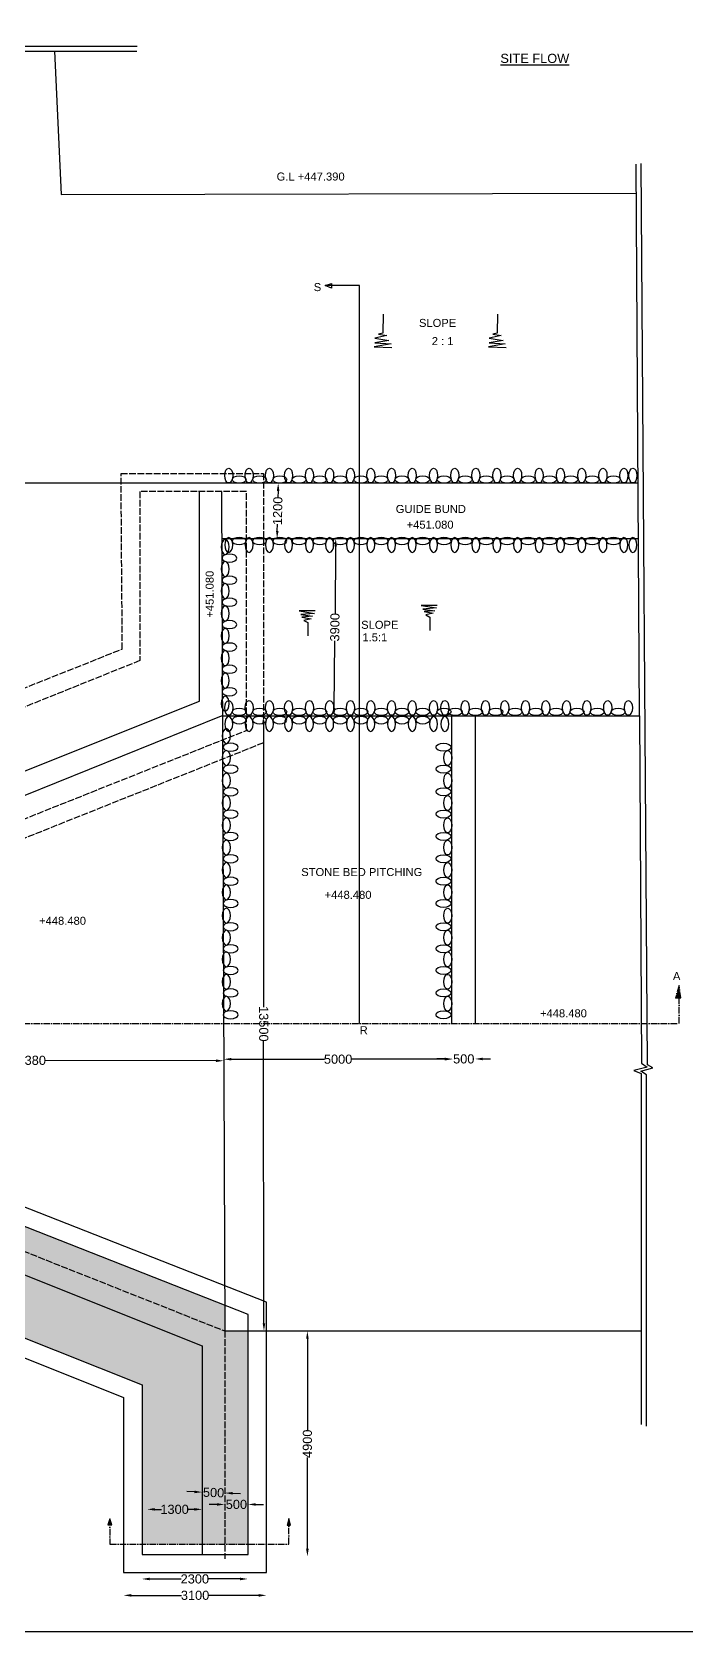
# Model space of a CAD drawing. Header units: millimetres. Extents: x 3753 to 102774, y 3437 to 71233.
# Drawn here: x 66559 to 80861, y 3437 to 38419 of the extents above; entities that cross this region are included whole.
import ezdxf

# ---------------------------------------------------------------- set-up
doc = ezdxf.new("R2010")
doc.units = ezdxf.units.MM
doc.header["$MEASUREMENT"] = 0
doc.linetypes.add('ACAD_ISO02W100', pattern=[15, 12, -3])
doc.linetypes.add('ACAD_ISO10W100', pattern=[18, 12, -3, 0, -3])
for name, color, linetype in [('DIM', 7, 'Continuous'), ('DWG', 7, 'Continuous'), ('TEXT', 7, 'Continuous')]:
    doc.layers.add(name, color=color, linetype=linetype)
doc.styles.get("Standard").update_dxf_attribs({"font": 'arial.ttf'})
doc.dimstyles.get("Standard").update_dxf_attribs({"dimtxt": 200, "dimasz": 170, "dimexe": 0.18, "dimexo": 0.0625, "dimgap": 0.09, "dimtad": 0, "dimdec": 0, "dimzin": 0, "dimdsep": 46, "dimtxsty": 'Standard', "dimcen": 0.09, "dimse1": 1, "dimse2": 1, "dimadec": 0, "dimazin": 0, "dimtfac": 1, "dimtdec": 0, "dimtofl": 0, "dimtmove": 0, "dimatfit": 3, "dimfxl": 1, "dimtolj": 1, "dimtzin": 0, "dimarcsym": 0})

# ---------------------------------------------------------------- blocks, each defined once
blk = doc.blocks.new('*D51')
at = {"layer": 'Defpoints', "color": 0, "transparency": 16777216}
for p in [(68562, 4741), (71688, 4741), (71688, 4238)]:
    blk.add_point(p, dxfattribs=at)
at = {"layer": 'DIM', "color": 0, "lineweight": -2, "transparency": 16777216}
for p, q in [((68732, 4238), (69827, 4238)), ((71518, 4238), (70423, 4238))]:
    blk.add_line(p, q, dxfattribs=at)
at = {"layer": 'DIM', "color": 0, "transparency": 16777216}
for points in [[(68732, 4266), (68732, 4209), (68562, 4238)], [(71518, 4266), (71518, 4209), (71688, 4238)]]:
    blk.add_solid(points, dxfattribs=at)
at = {"layer": 'DIM', "color": 0, "transparency": 16777216, "insert": (70125, 4238), "char_height": 200, "attachment_point": 5}
blk.add_mtext('\\A1;3100', dxfattribs=at)
blk = doc.blocks.new('*D52')
at = {"layer": 'Defpoints', "color": 0, "transparency": 16777216}
for p in [(68959, 4741), (71281, 4741), (71281, 4596)]:
    blk.add_point(p, dxfattribs=at)
at = {"layer": 'DIM', "color": 0, "lineweight": -2, "transparency": 16777216}
for p, q in [((69129, 4596), (69820, 4596)), ((71111, 4596), (70420, 4596))]:
    blk.add_line(p, q, dxfattribs=at)
at = {"layer": 'DIM', "color": 0, "transparency": 16777216}
for points in [[(69129, 4624), (69129, 4568), (68959, 4596)], [(71111, 4624), (71111, 4568), (71281, 4596)]]:
    blk.add_solid(points, dxfattribs=at)
at = {"layer": 'DIM', "color": 0, "transparency": 16777216, "insert": (70120, 4596), "char_height": 200, "attachment_point": 5}
blk.add_mtext('\\A1;2300', dxfattribs=at)
blk = doc.blocks.new('*D53')
at = {"layer": 'Defpoints', "color": 0, "transparency": 16777216}
for p in [(70280, 6118), (69075, 5134), (70280, 5134)]:
    blk.add_point(p, dxfattribs=at)
at = {"layer": 'DIM', "color": 0, "lineweight": -2, "transparency": 16777216}
for p, q in [((69245, 6118), (69388, 6118)), ((70110, 6118), (69966, 6118))]:
    blk.add_line(p, q, dxfattribs=at)
at = {"layer": 'DIM', "color": 0, "transparency": 16777216}
for points in [[(69245, 6147), (69245, 6090), (69075, 6118)], [(70110, 6147), (70110, 6090), (70280, 6118)]]:
    blk.add_solid(points, dxfattribs=at)
at = {"layer": 'DIM', "color": 0, "transparency": 16777216, "insert": (69677, 6118), "char_height": 200, "attachment_point": 5}
blk.add_mtext('\\A1;1300', dxfattribs=at)
blk = doc.blocks.new('*D54')
at = {"layer": 'Defpoints', "color": 0, "transparency": 16777216}
for p in [(70280, 6414), (70774, 6396), (70777, 6476)]:
    blk.add_point(p, dxfattribs=at)
at = {"layer": 'DIM', "color": 0, "lineweight": -2, "transparency": 16777216}
for p, q in [((70113, 6500), (69943, 6507)), ((70947, 6470), (71117, 6464))]:
    blk.add_line(p, q, dxfattribs=at)
at = {"layer": 'DIM', "color": 0, "transparency": 16777216}
for points in [[(70114, 6529), (70112, 6472), (70282, 6494)], [(70948, 6498), (70946, 6442), (70777, 6476)]]:
    blk.add_solid(points, dxfattribs=at)
at = {"layer": 'DIM', "color": 0, "transparency": 16777216, "insert": (70530, 6485), "char_height": 200, "attachment_point": 5, "rotation": 357.9271}
blk.add_mtext('\\A1;500', dxfattribs=at)
blk = doc.blocks.new('*D55')
at = {"layer": 'Defpoints', "color": 0, "transparency": 16777216}
for p in [(70774, 6190), (71283, 6226), (71283, 6190)]:
    blk.add_point(p, dxfattribs=at)
at = {"layer": 'DIM', "color": 0, "lineweight": -2, "transparency": 16777216}
for p, q in [((70604, 6226), (70434, 6226)), ((71453, 6226), (71623, 6226))]:
    blk.add_line(p, q, dxfattribs=at)
at = {"layer": 'DIM', "color": 0, "transparency": 16777216}
for points in [[(70604, 6254), (70604, 6197), (70774, 6226)], [(71453, 6254), (71453, 6197), (71283, 6226)]]:
    blk.add_solid(points, dxfattribs=at)
at = {"layer": 'DIM', "color": 0, "transparency": 16777216, "insert": (71029, 6226), "char_height": 200, "attachment_point": 5}
blk.add_mtext('\\A1;500', dxfattribs=at)
blk = doc.blocks.new('*D56')
at = {"layer": 'Defpoints', "color": 0, "transparency": 16777216}
for p in [(72296, 10018), (72296, 5086), (72582, 5086)]:
    blk.add_point(p, dxfattribs=at)
at = {"layer": 'DIM', "color": 0, "lineweight": -2, "transparency": 16777216}
for p, q in [((72582, 9848), (72582, 7855)), ((72582, 5256), (72582, 7250))]:
    blk.add_line(p, q, dxfattribs=at)
at = {"layer": 'DIM', "color": 0, "transparency": 16777216}
for points in [[(72553, 9848), (72610, 9848), (72582, 10018)], [(72553, 5256), (72610, 5256), (72582, 5086)]]:
    blk.add_solid(points, dxfattribs=at)
at = {"layer": 'DIM', "color": 0, "transparency": 16777216, "insert": (72582, 7552), "char_height": 200, "attachment_point": 5, "rotation": 90}
blk.add_mtext('\\A1;4900', dxfattribs=at)
blk = doc.blocks.new('*D66')
at = {"layer": 'Defpoints', "color": 0, "transparency": 16777216}
for p in [(62355, 15954), (70751, 15936), (70751, 15926)]:
    blk.add_point(p, dxfattribs=at)
at = {"layer": 'DIM', "color": 0, "lineweight": -2, "transparency": 16777216}
for p, q in [((62525, 15944), (66255, 15936)), ((70581, 15927), (66852, 15935))]:
    blk.add_line(p, q, dxfattribs=at)
at = {"layer": 'DIM', "color": 0, "transparency": 16777216}
for points in [[(62525, 15972), (62525, 15916), (62355, 15944)], [(70581, 15955), (70581, 15898), (70751, 15926)]]:
    blk.add_solid(points, dxfattribs=at)
at = {"layer": 'DIM', "color": 0, "transparency": 16777216, "insert": (66553, 15935), "char_height": 200, "attachment_point": 5, "rotation": 359.8774}
blk.add_mtext('\\A1;8380', dxfattribs=at)
blk = doc.blocks.new('*D67')
at = {"layer": 'Defpoints', "color": 0, "transparency": 16777216}
for p in [(70751, 15926), (75755, 15960), (75755, 15926)]:
    blk.add_point(p, dxfattribs=at)
at = {"layer": 'DIM', "color": 0, "lineweight": -2, "transparency": 16777216}
for p, q in [((70921, 15960), (72955, 15960)), ((75585, 15960), (73551, 15960))]:
    blk.add_line(p, q, dxfattribs=at)
at = {"layer": 'DIM', "color": 0, "transparency": 16777216}
for points in [[(70921, 15989), (70921, 15932), (70751, 15960)], [(75585, 15989), (75585, 15932), (75755, 15960)]]:
    blk.add_solid(points, dxfattribs=at)
at = {"layer": 'DIM', "color": 0, "transparency": 16777216, "insert": (73253, 15960), "char_height": 200, "attachment_point": 5}
blk.add_mtext('\\A1;5000', dxfattribs=at)
blk = doc.blocks.new('*D68')
at = {"layer": 'Defpoints', "color": 0, "transparency": 16777216}
for p in [(75755, 15960), (76246, 15966), (76246, 15960)]:
    blk.add_point(p, dxfattribs=at)
at = {"layer": 'DIM', "color": 0, "lineweight": -2, "transparency": 16777216}
for p, q in [((75585, 15966), (75415, 15966)), ((76416, 15966), (76586, 15966))]:
    blk.add_line(p, q, dxfattribs=at)
at = {"layer": 'DIM', "color": 0, "transparency": 16777216}
for points in [[(75585, 15994), (75585, 15937), (75755, 15966)], [(76416, 15994), (76416, 15937), (76246, 15966)]]:
    blk.add_solid(points, dxfattribs=at)
at = {"layer": 'DIM', "color": 0, "transparency": 16777216, "insert": (76001, 15966), "char_height": 200, "attachment_point": 5}
blk.add_mtext('\\A1;500', dxfattribs=at)
blk = doc.blocks.new('*D69')
at = {"layer": 'Defpoints', "color": 0, "transparency": 16777216}
for p in [(71845, 28559), (71944, 28556), (71820, 27343)]:
    blk.add_point(p, dxfattribs=at)
at = {"layer": 'DIM', "color": 0, "lineweight": -2, "transparency": 16777216}
for p, q in [((71941, 28387), (71938, 28238)), ((71923, 27511), (71926, 27660))]:
    blk.add_line(p, q, dxfattribs=at)
at = {"layer": 'DIM', "color": 0, "transparency": 16777216}
for points in [[(71912, 28387), (71969, 28386), (71944, 28556)], [(71895, 27512), (71951, 27511), (71919, 27341)]]:
    blk.add_solid(points, dxfattribs=at)
at = {"layer": 'DIM', "color": 0, "transparency": 16777216, "insert": (71932, 27949), "char_height": 200, "attachment_point": 5, "rotation": 88.832}
blk.add_mtext('\\A1;1200', dxfattribs=at)
blk = doc.blocks.new('*D114')
at = {"layer": 'Defpoints', "color": 0, "transparency": 16777216}
for p in [(73074, 27343), (73201, 27342), (73039, 23468)]:
    blk.add_point(p, dxfattribs=at)
at = {"layer": 'DIM', "color": 0, "lineweight": -2, "transparency": 16777216}
for p, q in [((73199, 27172), (73186, 25703)), ((73168, 23637), (73181, 25106))]:
    blk.add_line(p, q, dxfattribs=at)
at = {"layer": 'DIM', "color": 0, "transparency": 16777216}
for points in [[(73171, 27172), (73228, 27172), (73201, 27342)], [(73139, 23637), (73196, 23637), (73166, 23467)]]:
    blk.add_solid(points, dxfattribs=at)
at = {"layer": 'DIM', "color": 0, "transparency": 16777216, "insert": (73183, 25404), "char_height": 200, "attachment_point": 5, "rotation": 89.4836}
blk.add_mtext('\\A1;3900', dxfattribs=at)
blk = doc.blocks.new('*D116')
at = {"layer": 'Defpoints', "color": 0, "transparency": 16777216}
for p in [(71576, 23449), (71618, 23449), (71590, 10018)]:
    blk.add_point(p, dxfattribs=at)
at = {"layer": 'TEXT', "color": 0, "lineweight": -2, "transparency": 16777216}
for p, q in [((71618, 23279), (71624, 17100)), ((71631, 10188), (71625, 16367))]:
    blk.add_line(p, q, dxfattribs=at)
at = {"layer": 'TEXT', "color": 0, "transparency": 16777216}
for points in [[(71646, 23279), (71590, 23279), (71618, 23449)], [(71660, 10189), (71603, 10188), (71632, 10018)]]:
    blk.add_solid(points, dxfattribs=at)
at = {"layer": 'TEXT', "color": 0, "transparency": 16777216, "insert": (71625, 16734), "char_height": 200, "attachment_point": 5, "rotation": 270.0584}
blk.add_mtext('\\A1;13500', dxfattribs=at)

msp = doc.modelspace()

# ---------------------------------------------------------------- hatches: boundary and pattern name
at = {"layer": 'DWG', "linetype": 'ACAD_ISO10W100'}
h = msp.add_hatch(color=256, dxfattribs=at)
h.paths.add_polyline_path([(80708.3, 17571.3), (80634, 17294.9), (80708.3, 17299.2)])
h.paths.add_polyline_path([(80708.3, 17571.3), (80708.3, 17299.2), (80745.2, 17301.3)])
at = {"layer": 'DWG'}
h = msp.add_hatch(dxfattribs=at)
h.set_pattern_fill('AR-CONC', color=256, scale=40)
h.set_pattern_definition([(50, (0, 0), (286.9041, -25.10085), [30, -330]), (355, (0, 0), (-55.5005, 300.8769), [24, -264]), (100.45144, (23.9, -2.1), (231.4035, 275.776), [25.4961, -280.4568]), (46.1842, (0, 80), (426.8965, -66.2077), [45, -495]), (96.63564, (35.57, 74.5), (373.8648, 389.6474), [38.2441, -420.6855]), (351.18416, (0, 80), (373.8648, 389.6474), [36, -396]), (21, (40, 60), (238.7628, -161.04756), [30, -330]), (326, (40, 60), (97.3261, 290.06), [24, -264]), (71.45144, (59.9, 46.58), (336.089, 129.0125), [25.4961, -280.4568]), (37.5, (0, 0), (4.86394, 133.15754), [0, -260.8, 0, -268, 0, -265]), (7.5, (0, 0), (105.22781, 157.76468), [0, -152.8, 0, -254.8, 0, -101]), (327.5, (-89.2, 0), (213.52897, -9.02195), [0, -100, 0, -312, 0, -414]), (317.5, (-129.2, 0), (233.27447, 40.042), [0, -130, 0, -207.2, 0, -294])])
h.paths.add_polyline_path([(59418.7, 16745.7), (58920.4, 16746), (58920.4, 15734), (59412, 15731.7)])
h.paths.add_polyline_path([(59917.1, 16745.5), (59418.7, 16745.7), (59412, 15731.7), (59917.1, 15729.3)])
h.paths.add_polyline_path([(60431.6, 16745.3), (59917.1, 16745.5), (59917.1, 14353.6), (60411, 14356)])
h.paths.add_polyline_path([(59917.1, 15356.3), (59409.4, 15355.2), (59399.6, 13881.6), (59917.1, 13881.6)])
h.paths.add_polyline_path([(59917.1, 13881.6), (59399.6, 13881.6), (59396.2, 13363.7), (59917.1, 13363.7)])
h.paths.add_polyline_path([(60406.9, 13881.6), (59917.1, 13881.6), (59917.1, 13363.7), (60402.5, 13363.7)])
h.paths.add_polyline_path([(60402.5, 13363.7), (59917.1, 13363.7), (59917.1, 12729), (60397, 12729)], flags=17)
h.paths.add_polyline_path([(62354.9, 13889.1), (62354.9, 13360.3), (64716, 12423.1), (64905.3, 12886)])
h.paths.add_polyline_path([(62354.9, 13360.3), (62354.8, 12859.7), (64538.1, 11988.3), (64716, 12423.1)])
h.paths.add_polyline_path([(64905.3, 12886), (64716, 12423.1), (70774.4, 10018.5), (70772.2, 10578.4)])
h.paths.add_polyline_path([(64716, 12423.1), (64538.1, 11988.3), (70279.6, 9696.7), (70279.6, 5356.6), (70774.4, 5356.6), (70774.4, 10018.5)])
h.paths.add_polyline_path([(64538.1, 11988.3), (64051, 10797.4), (68968.5, 8844.3), (68968.5, 5356.6), (70279.6, 5356.6), (70279.6, 9696.7)])
h.paths.add_polyline_path([(64538.1, 11988.3), (62354.8, 12859.7), (62354.6, 11471.1), (64051, 10797.4)])
h.paths.add_polyline_path([(62354.7, 12373.5), (61713.4, 12373.5), (61713.4, 11357.5), (62354.6, 11357.5), (62354.6, 11471.1)])
h.paths.add_polyline_path([(62354.9, 13360.3), (62346.3, 13363.7), (61713.4, 13363.7), (61713.4, 12373.5), (62354.7, 12373.5)])
h.paths.add_polyline_path([(61713.4, 13363.7), (61684.6, 13363.7), (61386, 13363.7), (61386, 12373.5), (61713.4, 12373.5)])
h.paths.add_polyline_path([(61386, 13363.7), (61021.7, 13363.7), (61021.7, 12729), (59917.1, 12729), (59917.1, 12373.5), (61386, 12373.5)])
h.paths.add_polyline_path([(61021.7, 13363.7), (60402.5, 13363.7), (60397, 12729), (61021.7, 12729)], flags=17)
h.paths.add_polyline_path([(61713.4, 12373.5), (61386, 12373.5), (61386, 12344.9), (59917.1, 12344.9), (59917.1, 11357.5), (61713.4, 11357.5)])
h.paths.add_polyline_path([(71283.1, 10018.5), (70774.4, 10018.5), (70774.4, 5356.6), (71283.1, 5356.6)])
h = msp.add_hatch(color=256, dxfattribs=at)
h.dxf.hatch_style = 1
h.paths.add_polyline_path([(68261.2, 5910.4), (68261.2, 5777.1), (68305.7, 5777.1)])
h.paths.add_polyline_path([(68261.2, 5910.4), (68217, 5777.1), (68261.2, 5777.1)])
h = msp.add_hatch(color=256, dxfattribs=at)
h.dxf.hatch_style = 1
h.paths.add_polyline_path([(72175.4, 5915.1), (72175.4, 5772.1), (72210.8, 5772.1)])
h.paths.add_polyline_path([(72175.4, 5915.1), (72140.1, 5772.1), (72175.4, 5772.1)])

# ---------------------------------------------------------------- linework, layer by layer
msp.add_lwpolyline([(102774.3, 3436.9), (3752.7, 3436.9), (3752.7, 61348.2), (102774.3, 61348.2)], close=True)
for points in [[(17558.5, 38145.2), (33475.1, 38145.2), (38897.5, 38145.2), (39013.9, 38397.8), (39028.2, 37908.9), (39078.1, 38141.5), (45104.4, 38141.5), (45192.3, 38410.3), (45214.3, 37997.6), (45284.6, 38133.7), (54450.2, 38133.7), (54489.8, 37993.2), (54516.2, 38370.8), (54621.7, 38107.3), (68861.3, 38107.3)], [(23834.9, 38086.3), (38916.8, 38086.3), (38998.3, 38267.8), (39011.9, 37650.7), (39100.1, 38030.5), (45126.4, 38030.5), (45176.2, 38239.3), (45192.8, 37752), (45275.7, 38037.1), (54445.7, 38037.1), (54539.3, 37663.6), (54539.3, 38199.6), (54614.2, 38000.2), (68852.7, 38000.2)], [(67051.7, 38000.2), (67195.6, 34866.4), (79774.5, 34895.3)], [(79845, 23468), (79770.6, 35531)], [(79999.5, 7937.1), (79999.5, 15615.7), (79873.2, 15700), (80138.3, 15772.2), (80017.8, 15838.4), (79879.3, 35540.1)], [(73719.9, 16741.1), (73719.9, 32878), (72967.4, 32878), (73105.9, 32920.5), (73105.9, 32818), (72967.4, 32878)], [(74237.6, 32246.3), (74233.2, 31837.3), (74135.3, 31815.1), (74322.2, 31779.5), (74059.6, 31721.7), (74362.2, 31677.3), (74059.6, 31623.9), (74411.2, 31601.7), (74041.8, 31535), (74429, 31521.7)], [(76736.2, 32246.3), (76731.7, 31837.3), (76633.8, 31815.1), (76820.7, 31779.5), (76558.2, 31721.7), (76860.8, 31677.3), (76558.2, 31623.9), (76909.7, 31601.7), (76540.4, 31535), (76927.5, 31521.7)], [(62319, 20629.6), (70223.9, 23785.4), (70223.9, 28369)], [(65499.1, 28558.5), (79813.6, 28558.5)], [(70701.8, 28369), (70774.4, 10018.5), (79878.9, 10018.5)], [(70705.8, 27343.2), (79821.1, 27343.2)], [(72754.2, 25762.5), (72402.6, 25762.5), (72735, 25708.2), (72437.7, 25682.7), (72696.6, 25644.4), (72463.3, 25628.4), (72664.7, 25590.1), (72501.7, 25555), (72588, 25507.1), (72588, 25213.4)], [(75422.8, 25883.1), (75071.2, 25883.1), (75403.6, 25828.8), (75106.4, 25803.3), (75365.3, 25765), (75132, 25749), (75333.3, 25710.7), (75170.3, 25675.6), (75256.6, 25627.7), (75256.6, 25334)], [(6016.1, 23543.5), (15988.2, 23543.5), (26029.6, 20151.2), (33516.3, 20151.2), (39610.6, 20151.2), (49951.6, 20151.2), (60497.2, 20151.2), (62348.7, 20151.2), (66371.7, 21721.8), (70702.5, 23468), (79845, 23468), (79891, 15874.6), (80011.5, 15784.3), (79722.3, 15712.1), (79878.9, 15645.9), (79878.9, 7973.2)], [(75733, 23468), (75733, 16741.1)], [(76260.3, 16741.2), (76260.3, 23468)], [(59500.1, 12344.9), (59500.1, 10974.3), (62339.3, 10974.3), (62339.3, 11049.9), (68561.9, 8562.3), (68561.9, 4740.6), (71687.7, 4740.6), (71687.7, 10647.5), (62350, 14311.3)], [(59917.1, 11357.5), (62354.6, 11357.5), (62354.6, 11471.1), (68968.5, 8844.3), (68968.5, 5134.1), (71283.1, 5134.1), (71283.1, 10377.4), (62334.7, 13897)], [(62354.8, 12859.7), (70279.6, 9696.7), (70279.6, 5134.1)], [(68261.2, 5910.4), (68217, 5777.1), (68305.7, 5777.1), (68261.2, 5910.4)]]:
    msp.add_lwpolyline(points, dxfattribs=at)
at = {"layer": 'DWG', "linetype": 'ACAD_ISO02W100', "ltscale": 12}
for points in [[(59512.1, 21179.7), (59512.1, 22541.1), (62315.5, 22541.1), (62315.5, 22454.8), (68534, 24928.1), (68505.5, 28765.1), (71618.1, 28765.1), (71618.1, 22877), (62357.4, 19176.7)], [(62328.6, 19595.5), (71247.3, 23149.3), (71247.3, 28369), (68915.9, 28369), (68915.9, 24674.2), (62335, 22026.9), (62335, 22136.5), (59920.7, 22136.5), (59920.7, 21179.7)], [(15975, 5732.5), (15975, 10065.1), (26029.6, 13390.6), (37928.1, 13363.9), (49359.4, 13363.7), (61684.6, 13363.7), (62346.3, 13363.7), (70774.4, 10018.5), (70774.4, 5038.6)]]:
    msp.add_lwpolyline(points, dxfattribs=at)
at = {"layer": 'DWG', "linetype": 'ACAD_ISO10W100', "ltscale": 12}
for points in [[(8473.1, 16809.9), (35236.4, 16755.8), (39584.6, 16754.5), (56219.1, 16747.2), (69236.7, 16741.1), (75984.7, 16741.1), (80708.3, 16742.1), (80708.3, 17571.3), (80634, 17294.9), (80745.2, 17301.3), (80708.3, 17571.3)], [(68261.2, 5910.4), (68261.2, 5356.6), (72175.4, 5356.6), (72175.4, 5915.1), (72140.1, 5772.1), (72210.8, 5772.1), (72175.4, 5915.1)]]:
    msp.add_lwpolyline(points, dxfattribs=at)
at = {"layer": 'DWG'}
for centre, major_axis, ratio in [((70861.6, 28721.2), (0, -162.7), 0.5382559), ((71089.4, 28635.1), (-153.5, 0), 0.5099505), ((71306.3, 28721.2), (0, -162.7), 0.5382559), ((71534.1, 28635.1), (-153.5, 0), 0.5099505), ((71751, 28721.2), (0, -162.7), 0.5382559), ((71978.8, 28635.1), (-153.5, 0), 0.5099505), ((72171, 28721.2), (0, -162.7), 0.5382559), ((72398.8, 28635.1), (-153.5, 0), 0.5099505), ((72626.3, 28721.2), (0, -162.7), 0.5382559), ((72854.1, 28635.1), (-153.5, 0), 0.5099505), ((73068.4, 28721.2), (0, -162.7), 0.5382559), ((73296.1, 28635.1), (-153.5, 0), 0.5099505), ((73523.6, 28721.2), (0, -162.7), 0.5382559), ((73751.4, 28635.1), (-153.5, 0), 0.5099505), ((73967.3, 28721.2), (0, -162.7), 0.5382559), ((74195.1, 28635.1), (-153.5, 0), 0.5099505), ((74422.6, 28721.2), (0, -162.7), 0.5382559), ((74650.4, 28635.1), (-153.5, 0), 0.5099505), ((74875.2, 28721.2), (0, -162.7), 0.5382559), ((75103, 28635.1), (-153.5, 0), 0.5099505), ((75341, 28721.2), (0, -162.7), 0.5382559), ((75568.8, 28635.1), (-153.5, 0), 0.5099505), ((75803.3, 28721.2), (0, -162.7), 0.5382559), ((76031.1, 28635.1), (-153.5, 0), 0.5099505), ((76263.9, 28721.2), (0, -162.7), 0.5382559), ((76491.7, 28635.1), (-153.5, 0), 0.5099505), ((76724.4, 28721.2), (0, -162.7), 0.5382559), ((76952.2, 28635.1), (-153.5, 0), 0.5099505), ((77179.7, 28721.2), (0, -162.7), 0.5382559), ((77407.5, 28635.1), (-153.5, 0), 0.5099505), ((77649.8, 28721.2), (0, -162.7), 0.5382559), ((77877.6, 28635.1), (-153.5, 0), 0.5099505), ((78115.6, 28721.2), (0, -162.7), 0.5382559), ((78343.4, 28635.1), (-153.5, 0), 0.5099505), ((78581.5, 28721.2), (0, -162.7), 0.5382559), ((78809.3, 28635.1), (-153.5, 0), 0.5099505), ((79045.8, 28721.2), (0, -162.7), 0.5382559), ((79273.6, 28635.1), (-153.5, 0), 0.5099505), ((79503.7, 28721.2), (0, -162.7), 0.5382559), ((79699.6, 28721.2), (0, -162.7), 0.5382559), ((70861.6, 23641.9), (0, -162.7), 0.5382559), ((71306.3, 23641.9), (0, -162.7), 0.5382559), ((71751, 23641.9), (0, -162.7), 0.5382559), ((72171, 23641.9), (0, -162.7), 0.5382559), ((72626.3, 23641.9), (0, -162.7), 0.5382559), ((73068.4, 23641.9), (0, -162.7), 0.5382559), ((73523.6, 23641.9), (0, -162.7), 0.5382559), ((73967.3, 23641.9), (0, -162.7), 0.5382559), ((74422.6, 23641.9), (0, -162.7), 0.5382559), ((74875.2, 23641.9), (0, -162.7), 0.5382559), ((75341, 23641.9), (0, -162.7), 0.5382559), ((75587.6, 23641.9), (0, -162.7), 0.5382559), ((76032.3, 23641.9), (0, -162.7), 0.5382559), ((76476.9, 23641.9), (0, -162.7), 0.5382559), ((76897, 23641.9), (0, -162.7), 0.5382559), ((77352.2, 23641.9), (0, -162.7), 0.5382559), ((77794.3, 23641.9), (0, -162.7), 0.5382559), ((78249.6, 23641.9), (0, -162.7), 0.5382559), ((78693.2, 23641.9), (0, -162.7), 0.5382559), ((79148.5, 23641.9), (0, -162.7), 0.5382559), ((79601.1, 23641.9), (0, -162.7), 0.5382559), ((71089.4, 23555.7), (-153.5, 0), 0.5099505), ((71534.1, 23555.7), (-153.5, 0), 0.5099505), ((71978.8, 23555.7), (-153.5, 0), 0.5099505), ((72398.8, 23555.7), (-153.5, 0), 0.5099505), ((72854.1, 23555.7), (-153.5, 0), 0.5099505), ((73296.1, 23555.7), (-153.5, 0), 0.5099505), ((73751.4, 23555.7), (-153.5, 0), 0.5099505), ((74195.1, 23555.7), (-153.5, 0), 0.5099505), ((74650.4, 23555.7), (-153.5, 0), 0.5099505), ((75103, 23555.7), (-153.5, 0), 0.5099505), ((75568.8, 23555.7), (-153.5, 0), 0.5099505), ((75815.4, 23555.7), (-153.5, 0), 0.5099505), ((76260, 23555.7), (-153.5, 0), 0.5099505), ((76704.7, 23555.7), (-153.5, 0), 0.5099505), ((77124.8, 23555.7), (-153.5, 0), 0.5099505), ((77580, 23555.7), (-153.5, 0), 0.5099505), ((78022.1, 23555.7), (-153.5, 0), 0.5099505), ((78477.3, 23555.7), (-153.5, 0), 0.5099505), ((78921, 23555.7), (-153.5, 0), 0.5099505), ((79376.3, 23555.7), (-153.5, 0), 0.5099505), ((75558, 22782.5), (162.7, 0), 0.5382559), ((75558, 22304.4), (162.7, 0), 0.5382559), ((75650.9, 22548), (0, 162.7), 0.5382559), ((75650.9, 22051.7), (0, 162.7), 0.5382559), ((75558, 21808.1), (162.7, 0), 0.5382559), ((75650.9, 21563.7), (0, 162.7), 0.5382559), ((75558, 21320.1), (162.7, 0), 0.5382559), ((75650.9, 21075.7), (0, 162.7), 0.5382559), ((75558, 20832.1), (162.7, 0), 0.5382559), ((75650.9, 20587.7), (0, 162.7), 0.5382559), ((75558, 20344.1), (162.7, 0), 0.5382559), ((75558, 19852.5), (162.7, 0), 0.5382559), ((75650.9, 20096.1), (0, 162.7), 0.5382559), ((75650.9, 19608.1), (0, 162.7), 0.5382559), ((75558, 19364.6), (162.7, 0), 0.5382559), ((75650.9, 19100.4), (0, 162.7), 0.5382559), ((75558, 18856.9), (162.7, 0), 0.5382559), ((75650.9, 18618.9), (0, 162.7), 0.5382559), ((75558, 18375.3), (162.7, 0), 0.5382559), ((75650.9, 18145.7), (0, 162.7), 0.5382559), ((75558, 17902.1), (162.7, 0), 0.5382559), ((75558, 17409.2), (162.7, 0), 0.5382559), ((75650.9, 17652.8), (0, 162.7), 0.5382559), ((75650.9, 17174.6), (0, 162.7), 0.5382559), ((75558, 16931.1), (162.7, 0), 0.5382559)]:
    msp.add_ellipse(centre, major_axis=major_axis, ratio=ratio, dxfattribs=at)
at = {"layer": 'DWG', "extrusion": (0, 0, -1)}
for centre, major_axis, ratio in [((70784, 27159.3), (0, 162.7), 0.5382559), ((70861.6, 27203.6), (0, 162.7), 0.5382559), ((71089.4, 27289.8), (-153.5, 0), 0.5099505), ((71306.3, 27203.6), (0, 162.7), 0.5382559), ((71534.1, 27289.8), (-153.5, 0), 0.5099505), ((71751, 27203.6), (0, 162.7), 0.5382559), ((71978.8, 27289.8), (-153.5, 0), 0.5099505), ((72171, 27203.6), (0, 162.7), 0.5382559), ((72398.8, 27289.8), (-153.5, 0), 0.5099505), ((72626.3, 27203.6), (0, 162.7), 0.5382559), ((72854.1, 27289.8), (-153.5, 0), 0.5099505), ((73068.4, 27203.6), (0, 162.7), 0.5382559), ((73296.1, 27289.8), (-153.5, 0), 0.5099505), ((73523.6, 27203.6), (0, 162.7), 0.5382559), ((73751.4, 27289.8), (-153.5, 0), 0.5099505), ((73967.3, 27203.6), (0, 162.7), 0.5382559), ((74195.1, 27289.8), (-153.5, 0), 0.5099505), ((74422.6, 27203.6), (0, 162.7), 0.5382559), ((74650.4, 27289.8), (-153.5, 0), 0.5099505), ((74875.2, 27203.6), (0, 162.7), 0.5382559), ((75103, 27289.8), (-153.5, 0), 0.5099505), ((75341, 27203.6), (0, 162.7), 0.5382559), ((75568.8, 27289.8), (-153.5, 0), 0.5099505), ((75803.3, 27203.6), (0, 162.7), 0.5382559), ((76031.1, 27289.8), (-153.5, 0), 0.5099505), ((76263.9, 27203.6), (0, 162.7), 0.5382559), ((76491.7, 27289.8), (-153.5, 0), 0.5099505), ((76724.4, 27203.6), (0, 162.7), 0.5382559), ((76952.2, 27289.8), (-153.5, 0), 0.5099505), ((77179.7, 27203.6), (0, 162.7), 0.5382559), ((77407.5, 27289.8), (-153.5, 0), 0.5099505), ((77649.8, 27203.6), (0, 162.7), 0.5382559), ((77877.6, 27289.8), (-153.5, 0), 0.5099505), ((78115.6, 27203.6), (0, 162.7), 0.5382559), ((78343.4, 27289.8), (-153.5, 0), 0.5099505), ((78581.5, 27203.6), (0, 162.7), 0.5382559), ((78809.3, 27289.8), (-153.5, 0), 0.5099505), ((79045.8, 27203.6), (0, 162.7), 0.5382559), ((79273.6, 27289.8), (-153.5, 0), 0.5099505), ((79503.7, 27203.6), (0, 162.7), 0.5382559), ((79699.6, 27203.6), (0, 162.7), 0.5382559), ((70876.8, 26915.7), (-162.7, 0), 0.5382559), ((70784, 26677.2), (0, 162.7), 0.5382559), ((70784, 26195.5), (0, 162.7), 0.5382559), ((70876.8, 26433.6), (-162.7, 0), 0.5382559), ((70876.8, 25951.9), (-162.7, 0), 0.5382559), ((70784, 25705.1), (0, 162.7), 0.5382559), ((70876.8, 25461.5), (-162.7, 0), 0.5382559), ((70784, 25216), (0, 162.7), 0.5382559), ((70784, 24728.4), (0, 162.7), 0.5382559), ((70876.8, 24972.4), (-162.7, 0), 0.5382559), ((70876.8, 24484.8), (-162.7, 0), 0.5382559), ((70784, 24238.7), (0, 162.7), 0.5382559), ((70784, 23734.4), (0, 162.7), 0.5382559), ((70876.8, 23995.1), (-162.7, 0), 0.5382559), ((70861.6, 23287.5), (0, 162.7), 0.5382559), ((71089.4, 23373.6), (-153.5, 0), 0.5099505), ((71306.3, 23287.5), (0, 162.7), 0.5382559), ((71534.1, 23373.6), (-153.5, 0), 0.5099505), ((71751, 23287.5), (0, 162.7), 0.5382559), ((71978.8, 23373.6), (-153.5, 0), 0.5099505), ((72171, 23287.5), (0, 162.7), 0.5382559), ((72398.8, 23373.6), (-153.5, 0), 0.5099505), ((72626.3, 23287.5), (0, 162.7), 0.5382559), ((72854.1, 23373.6), (-153.5, 0), 0.5099505), ((73068.4, 23287.5), (0, 162.7), 0.5382559), ((73296.1, 23373.6), (-153.5, 0), 0.5099505), ((73523.6, 23287.5), (0, 162.7), 0.5382559), ((73751.4, 23373.6), (-153.5, 0), 0.5099505), ((73967.3, 23287.5), (0, 162.7), 0.5382559), ((74195.1, 23373.6), (-153.5, 0), 0.5099505), ((74422.6, 23287.5), (0, 162.7), 0.5382559), ((74650.4, 23373.6), (-153.5, 0), 0.5099505), ((74875.2, 23287.5), (0, 162.7), 0.5382559), ((75103, 23373.6), (-153.5, 0), 0.5099505), ((75341, 23287.5), (0, 162.7), 0.5382559), ((75587.6, 23287.5), (0, 162.7), 0.5382559), ((70808.7, 23026.1), (0, 162.7), 0.5382559), ((70901.5, 22782.5), (-162.7, 0), 0.5382559), ((70808.7, 22548), (0, 162.7), 0.5382559), ((70901.5, 22304.4), (-162.7, 0), 0.5382559), ((70808.7, 22051.7), (0, 162.7), 0.5382559), ((70808.7, 21563.7), (0, 162.7), 0.5382559), ((70901.5, 21808.1), (-162.7, 0), 0.5382559), ((70901.5, 21320.1), (-162.7, 0), 0.5382559), ((70808.7, 21075.7), (0, 162.7), 0.5382559), ((70808.7, 20587.7), (0, 162.7), 0.5382559), ((70901.5, 20832.1), (-162.7, 0), 0.5382559), ((70901.5, 20344.1), (-162.7, 0), 0.5382559), ((70808.7, 20096.1), (0, 162.7), 0.5382559), ((70901.5, 19852.5), (-162.7, 0), 0.5382559), ((70808.7, 19608.1), (0, 162.7), 0.5382559), ((70808.7, 19100.4), (0, 162.7), 0.5382559), ((70901.5, 19364.6), (-162.7, 0), 0.5382559), ((70901.5, 18856.9), (-162.7, 0), 0.5382559), ((70808.7, 18618.9), (0, 162.7), 0.5382559), ((70808.7, 18145.7), (0, 162.7), 0.5382559), ((70901.5, 18375.3), (-162.7, 0), 0.5382559), ((70901.5, 17902.1), (-162.7, 0), 0.5382559), ((70808.7, 17652.8), (0, 162.7), 0.5382559), ((70901.5, 17409.2), (-162.7, 0), 0.5382559), ((70808.7, 17174.6), (0, 162.7), 0.5382559), ((70901.5, 16931.1), (-162.7, 0), 0.5382559)]:
    msp.add_ellipse(centre, major_axis=major_axis, ratio=ratio, dxfattribs=at)

# ---------------------------------------------------------------- texts
at = {"layer": 'TEXT'}
for s, height, p in [('%%USITE FLOW', 200, (76802.2, 37742.3)), ('G.L +447.390', 175, (71907.9, 35171)), ('S', 175, (72720.3, 32753.7)), ('SLOPE', 175, (75021.2, 31970.7)), ('2 : 1', 175, (75301.3, 31573.4)), ('GUIDE BUND', 175, (74513.8, 27903)), ('+451.080', 175, (74751.7, 27559.7)), ('SLOPE', 175, (73756.8, 25370.3)), ('1.5:1', 175, (73784.2, 25097)), ('STONE BED PITCHING', 175, (72446.7, 19964.6)), ('+448.480', 175, (72957.5, 19466.5)), ('+448.480', 175, (66713.2, 18899.5)), ('A', 175, (80575.6, 17690.8)), ('+448.480', 175, (77667.9, 16876.5)), ('R', 175, (73724.7, 16507.2))]:
    msp.add_text(s, height=height, dxfattribs=at).set_placement(p)
msp.add_text('+451.080', height=175, rotation=90, dxfattribs=at).set_placement((70531.1, 25613.8))

# ---------------------------------------------------------------- dimensions: what is measured, and where the dimension line sits
at = {"layer": 'DIM'}
for p1, p2, distance, text, picture, middle in [((71820.4, 27343.2), (71845.2, 28558.5), -99.1, '1200', '*D69', (71931.9, 27948.8)), ((73038.9, 23468), (73073.8, 27343.2), -127.1, '3900', '*D114', (73183.4, 25404.4)), ((75755.1, 15960.4), (76246, 15960.4), 5.2, '500', '*D68', (76000.6, 15965.5)), ((62355.2, 15953.8), (70751, 15935.8), -9.5, '8380', '*D66', (66553, 15935.3)), ((70750.9, 15926.3), (75755.1, 15926.3), 34, '5000', '*D67', (73253, 15960.4)), ((72296, 10018.5), (72296, 5086), 285.8, '4900', '*D56', (72581.8, 7552.2)), ((70279.6, 6413.8), (70774.4, 6395.8), 80.5, '500', '*D54', (70529.9, 6485.3)), ((70774.4, 6189.9), (71283.1, 6189.9), 35.8, '500', '*D55', (71028.7, 6225.7)), ((69075.3, 5134.1), (70279.6, 5134.1), 984.2, '1300', '*D53', (69677.4, 6118.2)), ((68561.9, 4740.6), (71687.7, 4740.6), -502.9, '3100', '*D51', (70124.8, 4237.7)), ((68958.8, 4740.6), (71281, 4740.6), -144.7, '2300', '*D52', (70119.9, 4595.9))]:
    dim = msp.add_aligned_dim(p1=p1, p2=p2, distance=distance, text=text, dimstyle='Standard', dxfattribs=at)
    dim.commit()
    dim.dimension.update_dxf_attribs({"geometry": picture, "text_midpoint": middle})
at = {"layer": 'TEXT'}
dim = msp.add_aligned_dim(p1=(71589.7, 10018.5), p2=(71576.1, 23448.9), distance=-41.8, text='13500', dimstyle='Standard', dxfattribs=at)
dim.commit()
dim.dimension.update_dxf_attribs({"geometry": '*D116', "text_midpoint": (71624.7, 16733.7)})

doc.saveas('drawing.dxf')
